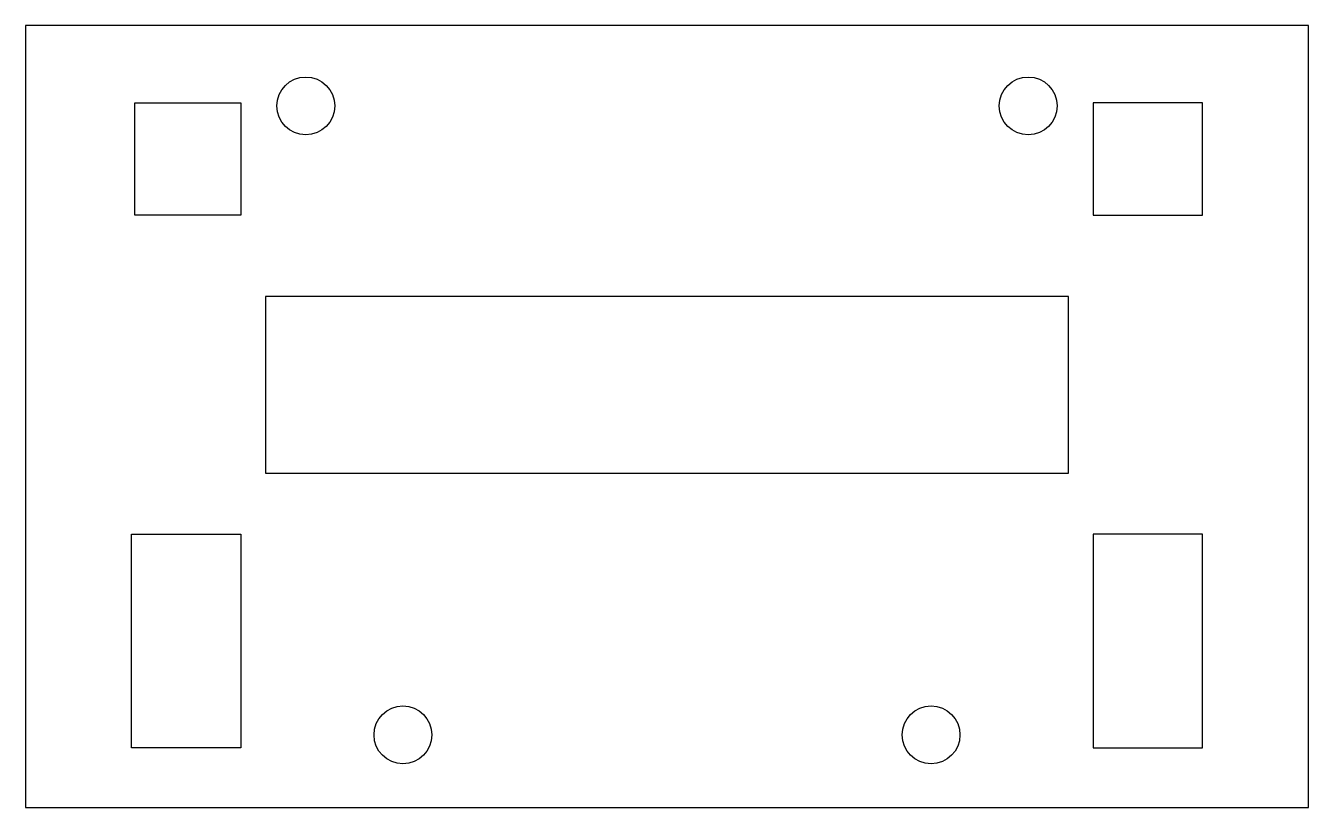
# Model space of a CAD drawing. Header units: inches. Extents: x 30.3 to 110.2, y 7.2 to 55.9.
import ezdxf

# ---------------------------------------------------------------- set-up
doc = ezdxf.new("R2010")
doc.units = ezdxf.units.IN
doc.header["$MEASUREMENT"] = 0

msp = doc.modelspace()

# ---------------------------------------------------------------- linework, layer by layer
for p, q in [((30.317, 55.94), (30.317, 7.241)), ((110.217, 55.94), (30.317, 55.94)), ((110.217, 7.241), (110.217, 55.94)), ((37.117, 44.14), (37.117, 51.14)), ((37.117, 51.14), (43.717, 51.14)), ((43.717, 51.14), (43.717, 44.14)), ((103.617, 51.14), (96.817, 51.14)), ((96.817, 51.14), (96.817, 44.14)), ((103.617, 44.14), (103.617, 51.14)), ((43.717, 44.14), (37.117, 44.14)), ((96.817, 44.14), (103.617, 44.14)), ((45.267, 39.057), (45.267, 28.057)), ((95.267, 39.057), (45.267, 39.057)), ((95.267, 28.057), (95.267, 39.057)), ((45.267, 28.057), (95.267, 28.057)), ((36.917, 24.252), (43.717, 24.252)), ((36.917, 10.94), (36.917, 24.252)), ((43.717, 24.252), (43.717, 10.94)), ((103.617, 24.252), (96.817, 24.252)), ((96.817, 24.252), (96.817, 10.94)), ((103.617, 10.94), (103.617, 24.252)), ((43.717, 10.94), (36.917, 10.94)), ((96.817, 10.94), (103.617, 10.94)), ((30.317, 7.241), (110.217, 7.241))]:
    msp.add_line(p, q)
for centre in [(47.767, 50.94), (92.767, 50.94), (53.817, 11.757), (86.717, 11.757)]:
    msp.add_circle(centre, 1.8)

doc.saveas('drawing.dxf')
